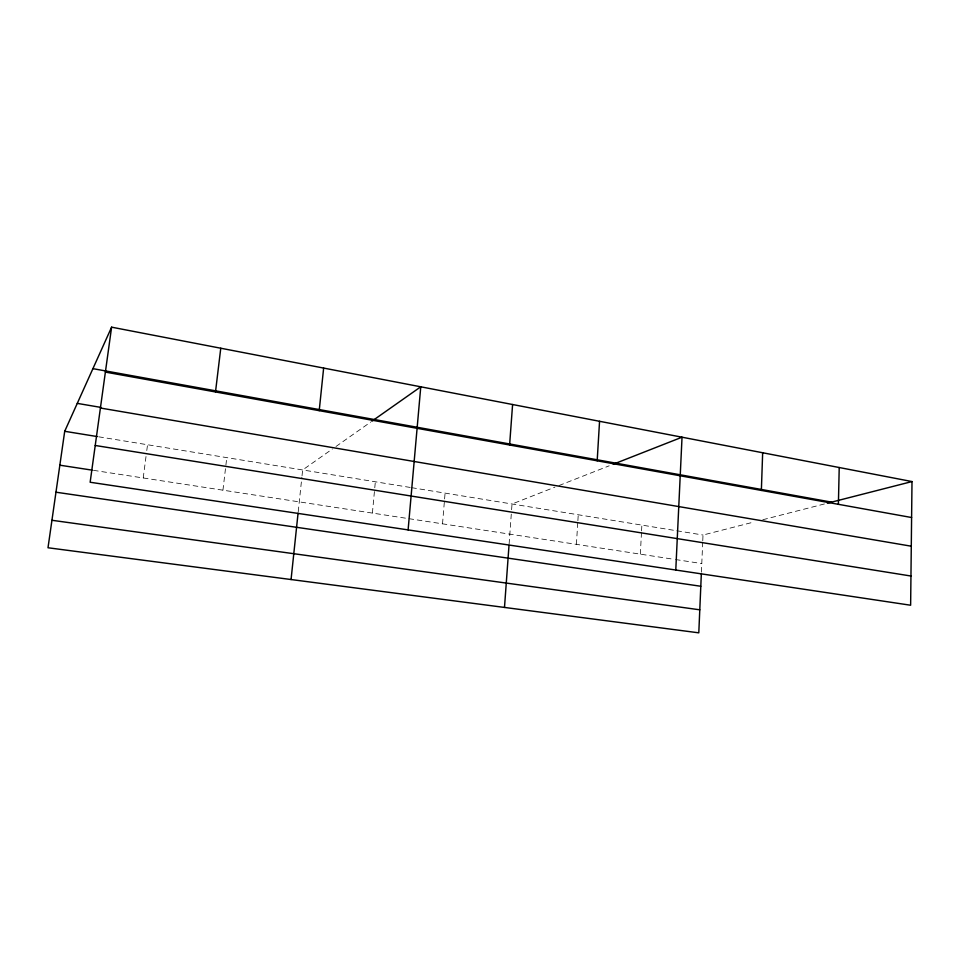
<?xml version="1.0" encoding="UTF-8"?>
<svg xmlns="http://www.w3.org/2000/svg" width="960" height="960" viewBox="0 0 960 960"><rect width="100%" height="100%" fill="white"/><g stroke="black" fill="none" stroke-linecap="round" stroke-linejoin="round"><path stroke-width="0.72" stroke-dasharray="4.8 3.6" d="M701.412 572.076L702.708 542.172M702.768 540.744L703.008 535.032L754.212 521.94M640.344 554.148L641.484 532.356M641.556 530.904L641.868 525.096M576.408 544.344L577.788 522.156M577.884 520.68L578.256 514.764M509.112 544.032L511.5 511.176M511.608 509.736L512.028 504L554.892 487.152M442.524 523.836L444.468 500.424M444.588 498.96L445.08 493.116M372.396 513.084L374.64 489.228M374.784 487.74L375.336 481.776M298.224 511.764L301.872 477.216M302.028 475.764L302.64 469.956L332.412 448.992M222.948 490.176L226.776 457.632M143.22 477.96L146.04 456.3M146.784 450.528L147.54 444.756M335.988 446.484L370.668 422.076M558.96 485.556L609.18 465.816M762.816 519.732L824.556 503.928M93.48 470.34L407.46 518.46M408.912 518.676L673.98 559.308M675.444 559.524L701.784 563.556M98.724 436.812L410.208 487.44M411.66 487.68L675.348 530.544M676.8 530.772L703.008 535.032"/><path stroke-width="1.44" d="M912 481.56L910.632 605.232L90.144 482.244L111.6 327.168L912 481.56L827.364 503.208M838.392 504.324L839.22 467.52M761.364 490.428L762.66 452.748M701.352 573.492L698.796 632.832L48 547.764L64.704 431.292L111.6 327.168M675.78 570.036L682.032 437.196L613.236 464.232M597.18 460.812L599.556 421.284M504.492 607.44L509.004 545.448M509.604 445.008L512.592 404.52M408.108 529.908L420.768 386.796L371.88 421.212M319.212 410.664L323.64 368.064M291.06 579.54L298.068 513.18M215.496 391.956L220.764 348.228M51.948 520.284L699.792 609.816M55.968 492.204L700.8 586.26M59.844 465.192L92.028 470.124M95.232 445.476L910.956 576.024M64.704 431.292L97.248 436.572M100.416 408.024L911.28 546.204M77.28 403.38L100.884 407.4M92.916 368.652L831.576 502.14M105.384 372.096L911.604 517.524"/></g></svg>
